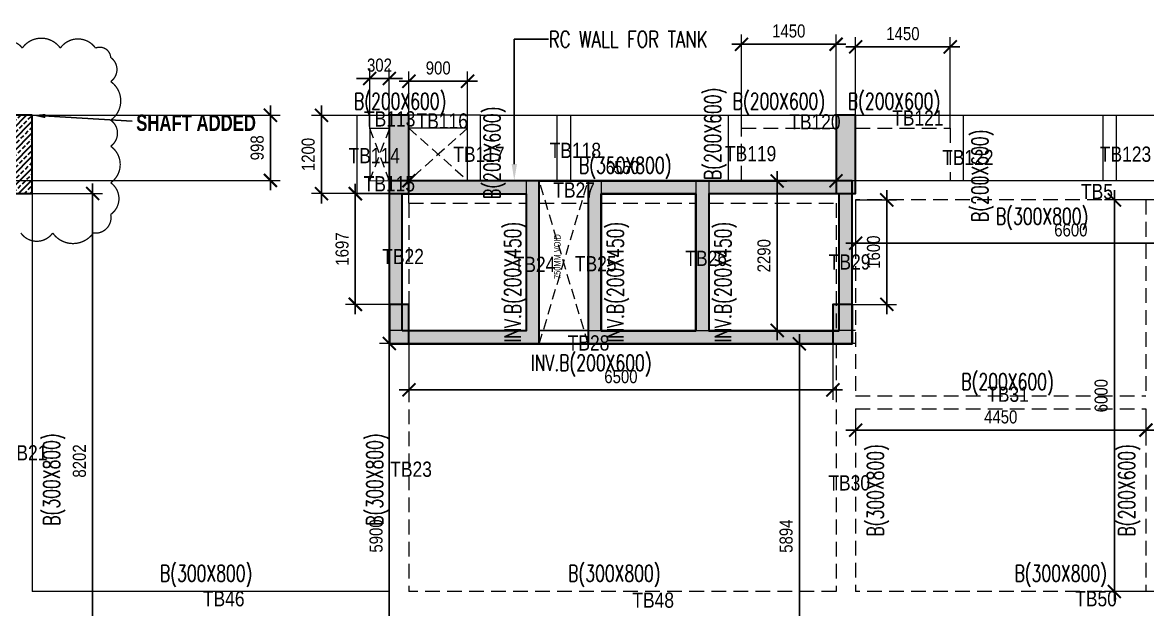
# Model space of a CAD drawing. Header units: millimetres. Extents: x -22 to 58002, y -26 to 25936.
# Drawn here: x 26243 to 43492, y 16103 to 25100 of the extents above; entities that cross this region are included whole.
import ezdxf
from ezdxf import colors
from ezdxf.entities.mleader import LeaderData, LeaderLine
from ezdxf.math import Vec2, Vec3

# ---------------------------------------------------------------- set-up
doc = ezdxf.new("R2010")
doc.units = ezdxf.units.MM
doc.linetypes.add('DASHED', pattern=[0.75, 0.5, -0.25])
doc.linetypes.add('HIDDEN', pattern=[9.525, 6.35, -3.175])
doc.layers.get('Defpoints').update_dxf_attribs({"color": 1})
for name, color, linetype, lineweight in [('G-ANNO-TEXT', 7, 'Continuous', 18), ('S-BEAM-IDEN', 2, 'Continuous', 9), ('S-COL HATCH', 8, 'Continuous', 35), ('S-COLS', 6, 'Continuous', 35), ('S_FRAMES', 4, 'Continuous', 9), ('STR-CUTOUT', 1, 'Continuous', 13)]:
    doc.layers.add(name, color=color, linetype=linetype, lineweight=lineweight)
doc.styles.add('Dim.s & Anno.(Misc.)', font='ARIALN.TTF')
doc.styles.add('ROMANS', font='romans.shx', dxfattribs={"width": 0.75})
doc.styles.add('sobha.sed', font='swisscl.ttf')
doc.styles.add('Swis721 LtCn BT_2', font='swisscl.ttf', dxfattribs={"height": 244.992296})
doc.dimstyles.new('A-GFC-100', dxfattribs={"dimscale": 100, "dimtxt": 2, "dimasz": 2, "dimexe": 1.5, "dimexo": 0, "dimgap": 1, "dimtad": 1, "dimdec": 0, "dimdsep": 46, "dimtxsty": 'Dim.s & Anno.(Misc.)', "dimblk": 'ARCHTICK', "dimcen": 0, "dimdle": 1.5, "dimclrd": 256, "dimclre": 8, "dimclrt": 6, "dimazin": 2, "dimtfac": 1, "dimtdec": 0, "dimtix": 1, "dimtmove": 2, "dimatfit": 3, "dimfxl": 1, "dimtolj": 1, "dimlwd": -1, "dimlwe": 9, "dimarcsym": 0})

# ---------------------------------------------------------------- blocks, each defined once
blk = doc.blocks.new('OHT')
at = {"layer": 'S-COL HATCH'}
h = blk.add_hatch(dxfattribs=at)
h.set_pattern_fill('AR-CONC', color=8, scale=0.75)
h.set_pattern_definition([(50, (-643577.39, 54796.65), (136.638502, -11.954314), [14.2875, -157.1625]), (355, (-643577.39, 54796.65), (-26.432566, 143.292634), [11.43, -125.730438]), (100.451445, (-643566, 54795.66), (110.205935, 131.338314), [12.142507, -133.567683]), (46.1842, (-643577.4, 54834.75), (203.30928, -31.531746), [21.43125, -235.74375]), (96.635558, (-643560.45, 54832.12), (178.0531, 185.569593), [18.21377, -200.351706]), (351.18415, (-643577.4, 54834.75), (178.0531, 185.569593), [17.144975, -188.5948]), (21, (-643558.34, 54825.23), (113.710793, -76.698899), [14.2875, -157.1625]), (326, (-643558.34, 54825.23), (46.35152, 138.140975), [11.43, -125.73]), (71.451445, (-643548.87, 54818.84), (160.062314, 61.442077), [12.142507, -133.567453]), (37.5, (-643577.393, 54796.65), (2.3164524, 63.416279), [0, -124.206, 0, -127.635, 0, -126.20625]), (7.5, (-643577.39, 54796.65), (50.114747, 75.135431), [0, -72.771, 0, -121.3485, 0, -48.10125]), (327.5, (-643619.874, 54796.65), (101.6929464, -4.296558), [0, -47.625, 0, -148.59, 0, -197.1675]), (317.5, (-643638.92, 54796.65), (111.096886, 19.069868), [0, -61.9125, 0, -98.679, 0, -140.0175])])
h.paths.add_polyline_path([(0, 0), (0, -2500), (2300, -2500), (2300, 0), (2300, 0)])
h.paths.add_polyline_path([(2100, -200), (2100, -2300), (200, -2300), (200, -200)], flags=16)
h.paths.add_polyline_path([(3050, 0), (3050, 0), (3050, -2500), (3050, -2500), (7100, -2500), (7100, 0)])
h.paths.add_polyline_path([(4700, -200), (4700, -2300), (3250, -2300), (3250, -200), (3250, -200)], flags=16)
h.paths.add_polyline_path([(4900, -200), (6900, -200), (6900, -2300), (4900, -2300)], flags=16)
at = {"layer": 'S-COLS'}
for p, q in [((2300, -2500), (2300, 0)), ((3050, 0), (3050, -2500))]:
    blk.add_line(p, q, dxfattribs=at)
blk.add_lwpolyline([(0, 0), (0, -2500), (7100, -2500), (7100, 0), (0, 0)], dxfattribs=at)
for points in [[(200, -2300), (200, -200), (2100, -200), (2100, -2300)], [(3250, -2300), (3250, -200), (4700, -200), (4700, -2300)], [(4700, -2300), (4700, -200), (3250, -200), (3250, -2300)], [(6900, -2300), (6900, -200), (4900, -200), (4900, -2300)]]:
    blk.add_lwpolyline(points, close=True, dxfattribs=at)
at = {"layer": 'STR-CUTOUT', "color": 1, "linetype": 'HIDDEN', "ltscale": 25}
for points in [[(3050, -2500), (2300, 0)], [(2300, -2500), (3050, 0)]]:
    blk.add_lwpolyline(points, dxfattribs=at)
at = {"layer": 'S-COLS', "style": 'sobha.sed'}
blk.add_text('750MM VOID', height=100, rotation=90, dxfattribs=at).set_placement((2627, -1504))
blk = doc.blocks.new('COLUMNS_TER')
at = {"layer": 'S-COL HATCH'}
h = blk.add_hatch(dxfattribs=at)
h.set_pattern_fill('ANSI33', color=8, scale=20)
h.set_pattern_definition([(45, (-612703.72, 120513.6), (-89.80256, 89.80256), []), (45, (-612613.92, 120513.6), (-89.80256, 89.80256), [63.5, -31.75])])
h.paths.add_polyline_path([(21100, 0), (20800, 0), (20800, -1200), (21100, -1200)])
h = blk.add_hatch(color=8, dxfattribs=at)
h.dxf.hatch_style = 1
h.paths.add_polyline_path([(26875, 0), (26575, 0), (26575, -1200), (26875, -1200)])
h = blk.add_hatch(color=8, dxfattribs=at)
h.dxf.hatch_style = 1
h.paths.add_polyline_path([(33725, 0), (33425, 0), (33425, -1200), (33725, -1200)])
at = {"layer": 'S-COLS'}
for points in [[(21100, 0), (20800, 0), (20800, -1200), (21100, -1200)], [(26875, 0), (26575, 0), (26575, -1200), (26875, -1200)], [(33725, 0), (33425, 0), (33425, -1200), (33725, -1200)]]:
    blk.add_lwpolyline(points, close=True, dxfattribs=at)
blk = doc.blocks.new('_ArchTick')
at = {"color": 0, "linetype": 'ByBlock', "const_width": 0.15}
blk.add_lwpolyline([(-0.5, -0.5), (0.5, 0.5)], dxfattribs=at)
blk = doc.blocks.new('*D146')
at = {"color": 8, "lineweight": 9, "transparency": 16777216}
for p, q in [((32167, 22330), (32167, 22824)), ((38717, 22674), (38717, 22824))]:
    blk.add_line(p, q, dxfattribs=at)
at = {"transparency": 16777216}
blk.add_line((32017, 22674), (38867, 22674), dxfattribs=at)
at = {"layer": 'Defpoints', "color": 0, "transparency": 16777216}
for p in [(38717, 22674), (38717, 22674), (32167, 22330)]:
    blk.add_point(p, dxfattribs=at)
at = {"transparency": 16777216, "xscale": 200, "yscale": 200, "zscale": 200, "rotation": 180}
blk.add_blockref('_ArchTick', (32167, 22674), dxfattribs=at)
at = {"transparency": 16777216, "xscale": 200, "yscale": 200, "zscale": 200}
blk.add_blockref('_ArchTick', (38717, 22674), dxfattribs=at)
at = {"color": 6, "transparency": 16777216, "insert": (35442, 22876), "char_height": 200, "attachment_point": 5, "style": 'Dim.s & Anno.(Misc.)'}
blk.add_mtext('\\A1;6550', dxfattribs=at)
blk = doc.blocks.new('*D147')
at = {"color": 8, "lineweight": 9, "transparency": 16777216}
for p, q in [((39017, 22380), (39017, 21568)), ((45617, 22380), (45617, 21568))]:
    blk.add_line(p, q, dxfattribs=at)
at = {"transparency": 16777216}
blk.add_line((38867, 21718), (45767, 21718), dxfattribs=at)
at = {"layer": 'Defpoints', "color": 0, "transparency": 16777216}
for p in [(39017, 22380), (45617, 22380), (45617, 21718)]:
    blk.add_point(p, dxfattribs=at)
at = {"transparency": 16777216, "xscale": 200, "yscale": 200, "zscale": 200, "rotation": 180}
blk.add_blockref('_ArchTick', (39017, 21718), dxfattribs=at)
at = {"transparency": 16777216, "xscale": 200, "yscale": 200, "zscale": 200}
blk.add_blockref('_ArchTick', (45617, 21718), dxfattribs=at)
at = {"color": 6, "transparency": 16777216, "insert": (42317, 21920), "char_height": 200, "attachment_point": 5, "style": 'Dim.s & Anno.(Misc.)'}
blk.add_mtext('\\A1;6600', dxfattribs=at)
blk = doc.blocks.new('*D149')
at = {"color": 8, "lineweight": 9, "transparency": 16777216}
for p, q in [((32168, 20180), (32168, 19319)), ((38668, 20180), (38668, 19319))]:
    blk.add_line(p, q, dxfattribs=at)
at = {"transparency": 16777216}
blk.add_line((32018, 19469), (38818, 19469), dxfattribs=at)
at = {"layer": 'Defpoints', "color": 0, "transparency": 16777216}
for p in [(32168, 20180), (38668, 20180), (38668, 19469)]:
    blk.add_point(p, dxfattribs=at)
at = {"transparency": 16777216, "xscale": 200, "yscale": 200, "zscale": 200, "rotation": 180}
blk.add_blockref('_ArchTick', (32168, 19469), dxfattribs=at)
at = {"transparency": 16777216, "xscale": 200, "yscale": 200, "zscale": 200}
blk.add_blockref('_ArchTick', (38668, 19469), dxfattribs=at)
at = {"color": 6, "transparency": 16777216, "insert": (35418, 19671), "char_height": 200, "attachment_point": 5, "style": 'Dim.s & Anno.(Misc.)'}
blk.add_mtext('\\A1;6500', dxfattribs=at)
blk = doc.blocks.new('*D150')
at = {"transparency": 16777216}
blk.add_line((37814, 22820), (37814, 20230), dxfattribs=at)
at = {"color": 8, "lineweight": 9, "transparency": 16777216}
for p, q in [((34167, 22670), (37964, 22670)), ((34167, 20380), (37964, 20380))]:
    blk.add_line(p, q, dxfattribs=at)
at = {"layer": 'Defpoints', "color": 0, "transparency": 16777216}
for p in [(34167, 22670), (34167, 20380), (37814, 20380)]:
    blk.add_point(p, dxfattribs=at)
at = {"transparency": 16777216, "xscale": 200, "yscale": 200, "zscale": 200}
for p, rotation in [((37814, 22670), 90), ((37814, 20380), 270)]:
    blk.add_blockref('_ArchTick', p, dxfattribs=dict(at, rotation=rotation))
at = {"color": 6, "transparency": 16777216, "insert": (37612, 21525), "char_height": 200, "attachment_point": 5, "rotation": 90, "style": 'Dim.s & Anno.(Misc.)'}
blk.add_mtext('\\A1;2290', dxfattribs=at)
blk = doc.blocks.new('*D151')
at = {"transparency": 16777216}
blk.add_line((39494, 22530), (39494, 20630), dxfattribs=at)
at = {"color": 8, "lineweight": 9, "transparency": 16777216}
for p, q in [((39017, 22380), (39644, 22380)), ((38966, 20780), (39644, 20780))]:
    blk.add_line(p, q, dxfattribs=at)
at = {"layer": 'Defpoints', "color": 0, "transparency": 16777216}
for p in [(39017, 22380), (38966, 20780), (39494, 20780)]:
    blk.add_point(p, dxfattribs=at)
at = {"transparency": 16777216, "xscale": 200, "yscale": 200, "zscale": 200}
for p, rotation in [((39494, 22380), 90), ((39494, 20780), 270)]:
    blk.add_blockref('_ArchTick', p, dxfattribs=dict(at, rotation=rotation))
at = {"color": 6, "transparency": 16777216, "insert": (39292, 21580), "char_height": 200, "attachment_point": 5, "rotation": 90, "style": 'Dim.s & Anno.(Misc.)'}
blk.add_mtext('\\A1;1600', dxfattribs=at)
blk = doc.blocks.new('*D186')
at = {"transparency": 16777216}
blk.add_line((27318, 14128), (27318, 22630), dxfattribs=at)
at = {"color": 8, "lineweight": 9, "transparency": 16777216}
for p, q in [((26392, 22480), (27468, 22480)), ((26392, 14278), (27468, 14278))]:
    blk.add_line(p, q, dxfattribs=at)
at = {"layer": 'Defpoints', "color": 0, "transparency": 16777216}
for p in [(26392, 22480), (27318, 22480), (26392, 14278)]:
    blk.add_point(p, dxfattribs=at)
at = {"transparency": 16777216, "xscale": 200, "yscale": 200, "zscale": 200}
for p, rotation in [((27318, 22480), 90), ((27318, 14278), 270)]:
    blk.add_blockref('_ArchTick', p, dxfattribs=dict(at, rotation=rotation))
at = {"color": 6, "transparency": 16777216, "insert": (27116, 18379), "char_height": 200, "attachment_point": 5, "rotation": 90, "style": 'Dim.s & Anno.(Misc.)'}
blk.add_mtext('\\A1;8202', dxfattribs=at)
blk = doc.blocks.new('*D187')
at = {"transparency": 16777216}
blk.add_line((31346, 20630), (31346, 22627), dxfattribs=at)
at = {"color": 8, "lineweight": 9, "transparency": 16777216}
for p, q in [((31866, 22477), (31196, 22477)), ((31868, 20780), (31196, 20780))]:
    blk.add_line(p, q, dxfattribs=at)
at = {"layer": 'Defpoints', "color": 0, "transparency": 16777216}
for p in [(31346, 22477), (31866, 22477), (31868, 20780)]:
    blk.add_point(p, dxfattribs=at)
at = {"transparency": 16777216, "xscale": 200, "yscale": 200, "zscale": 200}
for p, rotation in [((31346, 22477), 90), ((31346, 20780), 270)]:
    blk.add_blockref('_ArchTick', p, dxfattribs=dict(at, rotation=rotation))
at = {"color": 6, "transparency": 16777216, "insert": (31144, 21628), "char_height": 200, "attachment_point": 5, "rotation": 90, "style": 'Dim.s & Anno.(Misc.)'}
blk.add_mtext('\\A1;1697', dxfattribs=at)
blk = doc.blocks.new('*D188')
at = {"transparency": 16777216}
blk.add_line((31867, 20330), (31867, 14130), dxfattribs=at)
at = {"color": 8, "lineweight": 9, "transparency": 16777216}
for p, q in [((31868, 20180), (31717, 20180)), ((31867, 14280), (32017, 14280))]:
    blk.add_line(p, q, dxfattribs=at)
at = {"layer": 'Defpoints', "color": 0, "transparency": 16777216}
for p in [(31868, 20180), (31867, 14280), (31867, 14280)]:
    blk.add_point(p, dxfattribs=at)
at = {"transparency": 16777216, "xscale": 200, "yscale": 200, "zscale": 200}
for p, rotation in [((31867, 20180), 90), ((31867, 14280), 270)]:
    blk.add_blockref('_ArchTick', p, dxfattribs=dict(at, rotation=rotation))
at = {"color": 6, "transparency": 16777216, "insert": (31665, 17230), "char_height": 200, "attachment_point": 5, "rotation": 90, "style": 'Dim.s & Anno.(Misc.)'}
blk.add_mtext('\\A1;5900', dxfattribs=at)
blk = doc.blocks.new('*D189')
at = {"transparency": 16777216}
blk.add_line((38154, 14130), (38154, 20324), dxfattribs=at)
at = {"color": 8, "lineweight": 9, "transparency": 16777216}
for p, q in [((38717, 20174), (38004, 20174)), ((38768, 14280), (38004, 14280))]:
    blk.add_line(p, q, dxfattribs=at)
at = {"layer": 'Defpoints', "color": 0, "transparency": 16777216}
for p in [(38154, 20174), (38717, 20174), (38768, 14280)]:
    blk.add_point(p, dxfattribs=at)
at = {"transparency": 16777216, "xscale": 200, "yscale": 200, "zscale": 200}
for p, rotation in [((38154, 20174), 90), ((38154, 14280), 270)]:
    blk.add_blockref('_ArchTick', p, dxfattribs=dict(at, rotation=rotation))
at = {"color": 6, "transparency": 16777216, "insert": (37952, 17227), "char_height": 200, "attachment_point": 5, "rotation": 90, "style": 'Dim.s & Anno.(Misc.)'}
blk.add_mtext('\\A1;5894', dxfattribs=at)
blk = doc.blocks.new('*D190')
at = {"color": 8, "lineweight": 9, "transparency": 16777216}
for p, q in [((39017, 19180), (39017, 18702)), ((43467, 19180), (43467, 18702))]:
    blk.add_line(p, q, dxfattribs=at)
at = {"transparency": 16777216}
blk.add_line((38867, 18852), (43617, 18852), dxfattribs=at)
at = {"layer": 'Defpoints', "color": 0, "transparency": 16777216}
for p in [(39017, 19180), (43467, 19180), (43467, 18852)]:
    blk.add_point(p, dxfattribs=at)
at = {"transparency": 16777216, "xscale": 200, "yscale": 200, "zscale": 200, "rotation": 180}
blk.add_blockref('_ArchTick', (39017, 18852), dxfattribs=at)
at = {"transparency": 16777216, "xscale": 200, "yscale": 200, "zscale": 200}
blk.add_blockref('_ArchTick', (43467, 18852), dxfattribs=at)
at = {"color": 6, "transparency": 16777216, "insert": (41242, 19054), "char_height": 200, "attachment_point": 5, "style": 'Dim.s & Anno.(Misc.)'}
blk.add_mtext('\\A1;4450', dxfattribs=at)
blk = doc.blocks.new('*D194')
at = {"transparency": 16777216}
blk.add_line((42984, 16230), (42984, 22530), dxfattribs=at)
at = {"color": 8, "lineweight": 9, "transparency": 16777216}
for p, q in [((43667, 22380), (42834, 22380)), ((43667, 16380), (42834, 16380))]:
    blk.add_line(p, q, dxfattribs=at)
at = {"layer": 'Defpoints', "color": 0, "transparency": 16777216}
for p in [(42984, 22380), (43667, 22380), (43667, 16380)]:
    blk.add_point(p, dxfattribs=at)
at = {"transparency": 16777216, "xscale": 200, "yscale": 200, "zscale": 200}
for p, rotation in [((42984, 22380), 90), ((42984, 16380), 270)]:
    blk.add_blockref('_ArchTick', p, dxfattribs=dict(at, rotation=rotation))
at = {"color": 6, "transparency": 16777216, "insert": (42782, 19380), "char_height": 200, "attachment_point": 5, "rotation": 90, "style": 'Dim.s & Anno.(Misc.)'}
blk.add_mtext('\\A1;6000', dxfattribs=at)
blk = doc.blocks.new('*D276')
at = {"transparency": 16777216}
blk.add_line((30044, 23828), (30044, 22530), dxfattribs=at)
at = {"color": 8, "lineweight": 9, "transparency": 16777216}
for p, q in [((7292, 23678), (30194, 23678)), ((7293, 22680), (30194, 22680))]:
    blk.add_line(p, q, dxfattribs=at)
at = {"layer": 'Defpoints', "color": 0, "transparency": 16777216}
for p in [(7292, 23678), (7293, 22680), (30044, 22680)]:
    blk.add_point(p, dxfattribs=at)
at = {"transparency": 16777216, "xscale": 200, "yscale": 200, "zscale": 200}
for p, rotation in [((30044, 23678), 90), ((30044, 22680), 270)]:
    blk.add_blockref('_ArchTick', p, dxfattribs=dict(at, rotation=rotation))
at = {"color": 6, "transparency": 16777216, "insert": (29842, 23179), "char_height": 200, "attachment_point": 5, "rotation": 90, "style": 'Dim.s & Anno.(Misc.)'}
blk.add_mtext('\\A1;998', dxfattribs=at)
blk = doc.blocks.new('*D203')
at = {"transparency": 16777216}
blk.add_line((30826, 23827), (30826, 22327), dxfattribs=at)
at = {"color": 8, "lineweight": 9, "transparency": 16777216}
for p, q in [((31368, 23677), (30676, 23677)), ((31368, 22477), (30676, 22477))]:
    blk.add_line(p, q, dxfattribs=at)
at = {"layer": 'Defpoints', "color": 0, "transparency": 16777216}
for p in [(31368, 23677), (30826, 22477), (31368, 22477)]:
    blk.add_point(p, dxfattribs=at)
at = {"transparency": 16777216, "xscale": 200, "yscale": 200, "zscale": 200}
for p, rotation in [((30826, 23677), 90), ((30826, 22477), 270)]:
    blk.add_blockref('_ArchTick', p, dxfattribs=dict(at, rotation=rotation))
at = {"color": 6, "transparency": 16777216, "insert": (30624, 23077), "char_height": 200, "attachment_point": 5, "rotation": 90, "style": 'Dim.s & Anno.(Misc.)'}
blk.add_mtext('\\A1;1200', dxfattribs=at)
blk = doc.blocks.new('*D204')
at = {"color": 8, "lineweight": 9, "transparency": 16777216}
for p, q in [((31566, 23479), (31566, 24393)), ((31867, 23473), (31867, 24393))]:
    blk.add_line(p, q, dxfattribs=at)
at = {"transparency": 16777216}
for p, q in [((31566, 24243), (31366, 24243)), ((31867, 24243), (31566, 24243)), ((31867, 24243), (32067, 24243))]:
    blk.add_line(p, q, dxfattribs=at)
at = {"layer": 'Defpoints', "color": 0, "transparency": 16777216}
for p in [(31566, 24243), (31566, 23479), (31867, 23473)]:
    blk.add_point(p, dxfattribs=at)
at = {"transparency": 16777216, "xscale": 200, "yscale": 200, "zscale": 200}
blk.add_blockref('_ArchTick', (31566, 24243), dxfattribs=at)
at = {"transparency": 16777216, "xscale": 200, "yscale": 200, "zscale": 200, "rotation": 180}
blk.add_blockref('_ArchTick', (31867, 24243), dxfattribs=at)
at = {"color": 6, "transparency": 16777216, "insert": (31716, 24445), "char_height": 200, "attachment_point": 5, "style": 'Dim.s & Anno.(Misc.)'}
blk.add_mtext('\\A1;302', dxfattribs=at)
blk = doc.blocks.new('*D205')
at = {"color": 8, "lineweight": 9, "transparency": 16777216}
for p, q in [((32167, 23480), (32167, 24350)), ((33067, 23480), (33067, 24350))]:
    blk.add_line(p, q, dxfattribs=at)
at = {"transparency": 16777216}
blk.add_line((33217, 24200), (32017, 24200), dxfattribs=at)
at = {"layer": 'Defpoints', "color": 0, "transparency": 16777216}
for p in [(32167, 24200), (32167, 23480), (33067, 23480)]:
    blk.add_point(p, dxfattribs=at)
at = {"transparency": 16777216, "xscale": 200, "yscale": 200, "zscale": 200, "rotation": 180}
blk.add_blockref('_ArchTick', (32167, 24200), dxfattribs=at)
at = {"transparency": 16777216, "xscale": 200, "yscale": 200, "zscale": 200}
blk.add_blockref('_ArchTick', (33067, 24200), dxfattribs=at)
at = {"color": 6, "transparency": 16777216, "insert": (32617, 24402), "char_height": 200, "attachment_point": 5, "style": 'Dim.s & Anno.(Misc.)'}
blk.add_mtext('\\A1;900', dxfattribs=at)
blk = doc.blocks.new('*D206')
at = {"transparency": 16777216}
blk.add_line((56013, 23830), (56013, 22530), dxfattribs=at)
at = {"color": 8, "lineweight": 9, "transparency": 16777216}
for p, q in [((33267, 23680), (56163, 23680)), ((33267, 22680), (56163, 22680))]:
    blk.add_line(p, q, dxfattribs=at)
at = {"layer": 'Defpoints', "color": 0, "transparency": 16777216}
for p in [(33267, 23680), (33267, 22680), (56013, 22680)]:
    blk.add_point(p, dxfattribs=at)
at = {"transparency": 16777216, "xscale": 200, "yscale": 200, "zscale": 200}
for p, rotation in [((56013, 23680), 90), ((56013, 22680), 270)]:
    blk.add_blockref('_ArchTick', p, dxfattribs=dict(at, rotation=rotation))
at = {"color": 6, "transparency": 16777216, "insert": (55811, 23180), "char_height": 200, "attachment_point": 5, "rotation": 90, "style": 'Dim.s & Anno.(Misc.)'}
blk.add_mtext('\\A1;1000', dxfattribs=at)
blk = doc.blocks.new('*D209')
at = {"color": 8, "lineweight": 9, "transparency": 16777216}
for p, q in [((37267, 23479), (37267, 24916)), ((38717, 23479), (38717, 24916))]:
    blk.add_line(p, q, dxfattribs=at)
at = {"transparency": 16777216}
blk.add_line((37117, 24766), (38867, 24766), dxfattribs=at)
at = {"layer": 'Defpoints', "color": 0, "transparency": 16777216}
for p in [(38717, 24766), (37267, 23479), (38717, 23479)]:
    blk.add_point(p, dxfattribs=at)
at = {"transparency": 16777216, "xscale": 200, "yscale": 200, "zscale": 200, "rotation": 180}
blk.add_blockref('_ArchTick', (37267, 24766), dxfattribs=at)
at = {"transparency": 16777216, "xscale": 200, "yscale": 200, "zscale": 200}
blk.add_blockref('_ArchTick', (38717, 24766), dxfattribs=at)
at = {"color": 6, "transparency": 16777216, "insert": (37992, 24969), "char_height": 200, "attachment_point": 5, "style": 'Dim.s & Anno.(Misc.)'}
blk.add_mtext('\\A1;1450', dxfattribs=at)
blk = doc.blocks.new('*D210')
at = {"color": 8, "lineweight": 9, "transparency": 16777216}
for p, q in [((39017, 23479), (39017, 24876)), ((40467, 23479), (40467, 24876))]:
    blk.add_line(p, q, dxfattribs=at)
at = {"transparency": 16777216}
blk.add_line((38867, 24726), (40617, 24726), dxfattribs=at)
at = {"layer": 'Defpoints', "color": 0, "transparency": 16777216}
for p in [(40467, 24726), (39017, 23479), (40467, 23479)]:
    blk.add_point(p, dxfattribs=at)
at = {"transparency": 16777216, "xscale": 200, "yscale": 200, "zscale": 200, "rotation": 180}
blk.add_blockref('_ArchTick', (39017, 24726), dxfattribs=at)
at = {"transparency": 16777216, "xscale": 200, "yscale": 200, "zscale": 200}
blk.add_blockref('_ArchTick', (40467, 24726), dxfattribs=at)
at = {"color": 6, "transparency": 16777216, "insert": (39742, 24928), "char_height": 200, "attachment_point": 5, "style": 'Dim.s & Anno.(Misc.)'}
blk.add_mtext('\\A1;1450', dxfattribs=at)

msp = doc.modelspace()

# ---------------------------------------------------------------- hatches: boundary and pattern name
at = {"layer": 'S-COL HATCH'}
h = msp.add_hatch(color=8, dxfattribs=at)
h.dxf.hatch_style = 1
h.paths.add_polyline_path([(31868.4, 20179.9), (32168.5, 20179.9), (32168.5, 20779.8), (31868.4, 20779.8)])
h = msp.add_hatch(color=8, dxfattribs=at)
h.dxf.hatch_style = 1
h.paths.add_polyline_path([(38668.4, 20179.9), (38968.4, 20179.9), (38968.4, 20779.8), (38668.4, 20779.8)])

# ---------------------------------------------------------------- linework, layer by layer
at = {"const_width": 20}
msp.add_lwpolyline([(26217.3, 21873.8, 0.5205671), (26706, 21873.8, 0.5205671), (27328.1, 21873.8, 0.5205671), (27595.1, 22157.3, 0.5205671), (27595.1, 22643.5, 0.5205671), (27595.1, 23203.4, 0.5205671), (27595.1, 23602.9, 0.5205671), (27595.1, 24194.8, 0.5205671), (27595.1, 24563.6, 0.5205671), (27362.6, 24707.6, 0.5205671), (26822.5, 24707.6, 0.5205671), (26238.9, 24707.6, 0.5205671), (25837.8, 24707.6, 0.5205671)], format="xyb", dxfattribs=at)
at = {"layer": 'S-COLS'}
for points in [[(31868.4, 20179.9), (32168.5, 20179.9), (32168.5, 20779.8), (31868.4, 20779.8)], [(38668.4, 20179.9), (38968.4, 20179.9), (38968.4, 20779.8), (38668.4, 20779.8)]]:
    msp.add_lwpolyline(points, close=True, dxfattribs=at)
at = {"layer": 'S_FRAMES'}
for p, q in [((26392.1, 23679.4), (26392.1, 16380)), ((26392.1, 23679.3), (26392.1, 23679.2)), ((31867, 23679.4), (31867, 16380)), ((31867.1, 23680.3), (31867.1, 23680.2)), ((39017.1, 23679.3), (39017.1, 23679.2)), ((32167.1, 23480.2), (32167.1, 22679.9)), ((32167.1, 22679.9), (33067.1, 22679.9)), ((33267.1, 22679.9), (37067.1, 22679.9)), ((33967.2, 22680), (33967.2, 20380)), ((34167.2, 22680), (34167.2, 20380)), ((34917.1, 22680), (34917.1, 20380)), ((35117.1, 22680), (35117.1, 20380)), ((36567.1, 22680), (36567.1, 20380)), ((36767.1, 22680), (36767.1, 20380)), ((40667.1, 22679.9), (44467.1, 22679.9)), ((33967.2, 20380), (31867, 20380)), ((34917.1, 20380), (34167.2, 20380)), ((36567.1, 20380), (35117.1, 20380)), ((39017.1, 20380), (36767.1, 20380)), ((39017.1, 20180), (31867, 20180)), ((31867, 16380), (26392.1, 16380))]:
    msp.add_line(p, q, dxfattribs=at)
at = {"layer": 'S_FRAMES', "linetype": 'DASHED', "ltscale": 450}
for p, q in [((38717.1, 23479.2), (38717.1, 22679.9)), ((39017.1, 23479.2), (39017.1, 22679.9)), ((37267.1, 22679.9), (38717.1, 22679.9)), ((39017.1, 22679.9), (40467.1, 22679.9)), ((32167, 22329.9), (32167, 20380)), ((32167, 22329.9), (33967.2, 22329.9)), ((34167.2, 22329.9), (34917.1, 22329.9)), ((35117.1, 22329.9), (36567.1, 22329.9)), ((36767.1, 22329.9), (38717.1, 22329.9)), ((38717.1, 22329.9), (38717.1, 20380)), ((43467.1, 22379.9), (43467.1, 19380)), ((32167, 20180), (32167, 16380)), ((38717.1, 20180), (38717.1, 16380)), ((39017.1, 19380), (43467.1, 19380)), ((39017.1, 19180), (39017.1, 16380)), ((39017.1, 19180), (43467.1, 19180)), ((43467.1, 19180), (43467.1, 16380)), ((38717.1, 16380), (32167, 16380)), ((43467.1, 16380), (39017.1, 16380))]:
    msp.add_line(p, q, dxfattribs=at)
at = {"layer": 'S_FRAMES'}
for points in [[(24392.1, 22679.9), (24392.1, 23679.2), (26392.1, 23679.2), (26392.1, 22679.9)], [(31867, 23676.7), (31368.2, 23676.7), (31368.2, 22476.7), (31867, 22476.7)], [(33267.1, 22679.9), (33267.1, 23680.2), (31867.1, 23680.2), (31867.1, 22679.9)], [(34443.1, 22679.9), (34443.1, 23680.1), (34643.1, 23680.1), (34643.1, 22680)], [(37067.1, 22679.9), (37067.1, 23679.2), (40667.1, 23679.2), (40667.1, 22679.9)], [(42813.2, 22677.6), (42813.2, 23677.8), (43013.2, 23677.8), (43013.2, 22677.7)], [(31867, 23473.3), (31568.2, 23473.3), (31568.2, 22676.7), (31865.8, 22674)], [(33067.1, 22679.9), (33067.1, 23480.2), (32167.1, 23480.2)]]:
    msp.add_lwpolyline(points, dxfattribs=at)
at = {"layer": 'S_FRAMES', "linetype": 'DASHED', "ltscale": 450}
for points in [[(37267.1, 22679.9), (37267.1, 23479.2), (38717.1, 23479.2)], [(39017.1, 23479.2), (40467.1, 23479.2), (40467.1, 22679.9)], [(43467.1, 22379.9), (39017.1, 22379.9), (39017.1, 19380)]]:
    msp.add_lwpolyline(points, dxfattribs=at)
at = {"layer": 'STR-CUTOUT', "color": 1, "linetype": 'HIDDEN', "ltscale": 25}
for p, q in [((31565.5, 23479.2), (31865.9, 22674)), ((31868.3, 23476.6), (31565.5, 22678.9)), ((32167.2, 23479.2), (33067.2, 22678.9)), ((33067.2, 23479.2), (32167.2, 22678.9))]:
    msp.add_line(p, q, dxfattribs=at)

# ---------------------------------------------------------------- block references
msp.add_blockref('COLUMNS_TER', (5292.1, 23680.2))
at = {"layer": 'S-COLS'}
msp.add_blockref('OHT', (31865.8, 22674), dxfattribs=at)

# ---------------------------------------------------------------- texts
at = {"style": 'Dim.s & Anno.(Misc.)'}
for s, p in [('TB113', (31478.8, 23505.9)), ('TB116', (32284.4, 23474.3)), ('TB120', (37998.6, 23461.1)), ('TB121', (39577.2, 23520.7)), ('TB114', (31241.8, 22942.9)), ('TB117', (32847.8, 22964)), ('TB118', (34326, 23023.5)), ('TB119', (37013.1, 22973)), ('TB122', (40343.7, 22914.7)), ('TB123', (42761.3, 22965.2)), ('TB115', (31473.5, 22511.5)), ('TB27', (34381.2, 22416.6)), ('TB5', (42471.8, 22392.4)), ('TB22', (31758.5, 21396)), ('TB26', (36405.7, 21368.4)), ('TB24', (33773.8, 21276.4)), ('TB25', (34712.5, 21285.6)), ('TB29', (38605.1, 21313.2)), ('TB28', (34602.1, 20071.9)), ('TB31', (41033.8, 19286)), ('TB21', (25986, 18387.7)), ('TB23', (31881.1, 18136.5)), ('TB30', (38598.3, 17926.8)), ('TB46', (29008.4, 16151.9)), ('TB50', (42383.5, 16152.1)), ('TB48', (35593.2, 16129.8))]:
    msp.add_text(s, height=233.43, dxfattribs=at).set_placement(p)
at = {"layer": 'G-ANNO-TEXT', "color": 1, "insert": (27985.9, 23688.5), "char_height": 250, "width": 4617, "attachment_point": 1, "line_spacing_factor": 0.971848, "style": 'Swis721 LtCn BT_2'}
msp.add_mtext('{\\fSwis721 LtCn BT|b1|i0|c0|p34;SHAFT ADDED}', dxfattribs=at)
at = {"layer": 'S-BEAM-IDEN', "color": 1, "style": 'ROMANS', "width": 0.7}
for s, p in [('B(200X600)', (31325.3, 23768.6)), ('B(200X600)', (37131.9, 23768.6)), ('B(200X600)', (38897.6, 23768.6)), ('INV.B(200X600)', (34036.6, 19758.7)), ('B(200X600)', (40637.9, 19470.2))]:
    msp.add_text(s, height=250, dxfattribs=at).set_placement(p)
for s, p in [('B(200X600)', (36951.9, 22685)), ('B(200X600)', (33567.6, 22395)), ('B(200X600)', (41048.2, 22041.8)), ('INV.B(200X450)', (33883.1, 20193.9)), ('INV.B(200X450)', (35458.3, 20193.9)), ('INV.B(200X450)', (37108.3, 20193.9)), ('B(200X600)', (43297.7, 17220.7))]:
    msp.add_text(s, height=250, rotation=90, dxfattribs=at).set_placement(p)
at = {"layer": 'S-BEAM-IDEN', "color": 3, "style": 'ROMANS', "width": 0.7}
for s, p in [('B(350X800)', (34775.8, 22787.5)), ('B(300X800)', (41168.4, 22004.3)), ('B(300X800)', (28350.4, 16532.3)), ('B(300X800)', (34609.3, 16532.3)), ('B(300X800)', (41453.4, 16532.3))]:
    msp.add_text(s, height=250, dxfattribs=at).set_placement(p)
for p in [(26813.9, 17387), (31769.4, 17387), (39445.1, 17220.2)]:
    msp.add_text('B(300X800)', height=250, rotation=90, dxfattribs=at).set_placement(p)

# ---------------------------------------------------------------- dimensions: what is measured, and where the dimension line sits
for base, p1, p2, picture, middle in [((38717.1, 24766.5), (37267.1, 23479.2), (38717.1, 23479.2), '*D209', (37992.1, 24968.6)), ((40467.1, 24725.9), (39017.1, 23479.2), (40467.1, 23479.2), '*D210', (39742.1, 24928)), ((31565.5, 24242.7), (31867.1, 23473.3), (31565.5, 23479.2), '*D204', (31716.3, 24444.8)), ((32167.1, 24200.3), (33067.1, 23480.2), (32167.1, 23480.2), '*D205', (32617.1, 24402.4)), ((38717.1, 22674), (32167, 22329.9), (38717.1, 22674), '*D146', (35442.1, 22876.1)), ((45617.1, 21717.7), (39017.1, 22379.9), (45617.1, 22379.9), '*D147', (42317.1, 21919.8)), ((38668.4, 19469), (32168.5, 20179.9), (38668.4, 20179.9), '*D149', (35418.4, 19671.1)), ((43467.1, 18852.3), (39017.1, 19180), (43467.1, 19180), '*D190', (41242.1, 19054.4))]:
    dim = msp.add_linear_dim(base=base, p1=p1, p2=p2, dimstyle='A-GFC-100')
    dim.commit()
    dim.dimension.update_dxf_attribs({"geometry": picture, "text_midpoint": middle})
for base, p1, p2, picture, middle in [((30044, 22679.9), (7292.2, 23677.7), (7292.7, 22679.9), '*D276', (29841.9, 23178.8)), ((30826.1, 22476.7), (31368.2, 23676.7), (31368.2, 22476.7), '*D203', (30624, 23076.7)), ((56013.4, 22679.9), (33267.1, 23680.2), (33267.1, 22679.9), '*D206', (55811.3, 23180.1)), ((37814.3, 20380), (34167.2, 22669.7), (34167.2, 20380), '*D150', (37612.2, 21524.9)), ((27318.1, 22480.3), (26392.1, 14277.9), (26392.1, 22480.3), '*D186', (27116, 18379.1)), ((31346.5, 22476.7), (31868.4, 20779.8), (31865.8, 22476.7), '*D187', (31144.3, 21628.3)), ((39493.6, 20779.8), (39017.1, 22379.9), (38965.8, 20779.8), '*D151', (39291.5, 21579.9)), ((42984.1, 22379.9), (43667.1, 16380), (43667.1, 22379.9), '*D194', (42781.9, 19380)), ((31867, 14280), (31868.4, 20179.9), (31867, 14280), '*D188', (31664.9, 17230)), ((38154.3, 20174), (38768, 14280), (38717.1, 20174), '*D189', (37952.1, 17227))]:
    dim = msp.add_linear_dim(base=base, p1=p1, p2=p2, angle=90, dimstyle='A-GFC-100')
    dim.commit()
    dim.dimension.update_dxf_attribs({"geometry": picture, "text_midpoint": middle})

# ---------------------------------------------------------------- leaders
msp.add_leader([(26392.1, 23678.3), (27922.9, 23587.6)], dimstyle='A-GFC-100', override={"dimgap": 1, "dimtad": 0, "dimclrd": 1})
at = {"layer": 'S-BEAM-IDEN', "color": 3}
ml = msp.add_multileader_mtext('Standard', dxfattribs=at)
ml.set_content('RC WALL FOR TANK', color=3, style='ROMANS')
ml.set_leader_properties(color=8)
ml.build(insert=Vec2(0, 0))
ml.multileader.update_dxf_attribs({"text_left_attachment_type": 2, "text_right_attachment_type": 2, "arrow_head_size": 250})
ctx = ml.context
ctx.base_point, ctx.char_height, ctx.arrow_head_size, ctx.plane_origin = Vec3(34306.9, 24842.7), 250, 250, Vec3(32900.2, 23687.5)
ctx.left_attachment, ctx.right_attachment = 2, 2
notes = []
notes.append((ctx, [(0, (1, 1, 0), (33783.4, 24842.7), (1, 0), 523.5, [(0, [(33783.4, 22679.9)], 0, [])])]))
ctx.mtext.insert, ctx.mtext.flow_direction = Vec3(34308.9, 24967.7), 5
for ctx, leaders in notes:
    for number, flags, end, landing, length, lines in leaders:
        leader = LeaderData()
        leader.index, (leader.has_last_leader_line, leader.has_dogleg_vector, leader.attachment_direction) = number, flags
        leader.last_leader_point, leader.dogleg_vector, leader.dogleg_length = Vec3(end), Vec3(landing), length
        for number, points, colour, breaks in lines:
            line = LeaderLine()
            line.index, line.vertices, line.color, line.breaks = number, Vec3.list(points), colors.encode_raw_color(colour), breaks
            leader.lines.append(line)
        ctx.leaders.append(leader)

doc.saveas('drawing.dxf')
